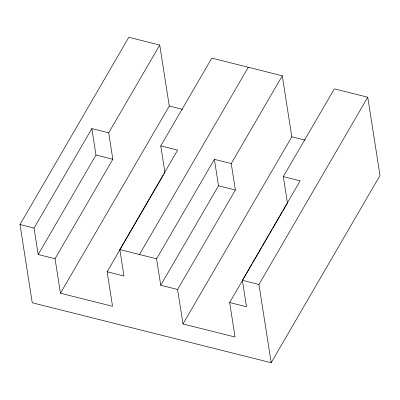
<?xml version="1.0" encoding="UTF-8"?>
<svg xmlns="http://www.w3.org/2000/svg" width="400" height="400" viewBox="0 0 400 400"><rect width="100%" height="100%" fill="white"/><g stroke="black" fill="none" stroke-linecap="round" stroke-linejoin="round"><path stroke-width="0.6" d="M282.765 211.15L287.45 203.085L283.31 176.625L334.355 88.86L367.75 97.23L380 175.465L271.19 362.72L32.25 302.77L20 224.535L128.81 37.28L159.735 45.06L169.28 106.04L60.46 293.23L112.535 306.3L107.135 271.78L163.35 175.03M55.055 258.715L38.19 254.525L34.05 228.065L91.85 128.59L108.7 132.815L112.835 159.275L55.055 258.715L60.46 293.23M38.19 254.525L95.99 155.05L91.85 128.59M107.135 271.78L123.97 276.035L119.835 249.58L177.625 150.11L160.78 145.88L211.825 58.115L282.27 75.805L291.81 136.78L182.995 323.975L235.07 337.04L229.665 302.525L252.155 263.825M163.975 173.955L164.6 172.88M139.47 254.51L248.28 67.26M177.59 289.46L160.725 285.27L156.585 258.81L214.385 159.33L231.235 163.56L235.37 190.02L177.59 289.46L182.995 323.975M160.725 285.27L218.525 185.79L214.385 159.33M229.665 302.525L246.505 306.78L242.37 280.32L300.16 180.855L283.31 176.625M252.78 262.75L262.15 246.625M262.775 245.55L269.335 234.26M269.955 233.185L272.145 229.425M272.77 228.35L282.14 212.225M271.19 362.72L258.94 284.485L367.75 97.23M108.7 132.815L159.735 45.06M231.235 163.56L282.27 75.805M169.28 106.04L182.6 109.375M291.81 136.78L305.135 140.12M95.99 155.05L112.835 159.275M218.525 185.79L235.37 190.02M242.37 280.32L258.94 284.485M20 224.535L34.05 228.065M119.835 249.58L156.585 258.81M160.78 145.88L164.915 172.34"/></g></svg>
